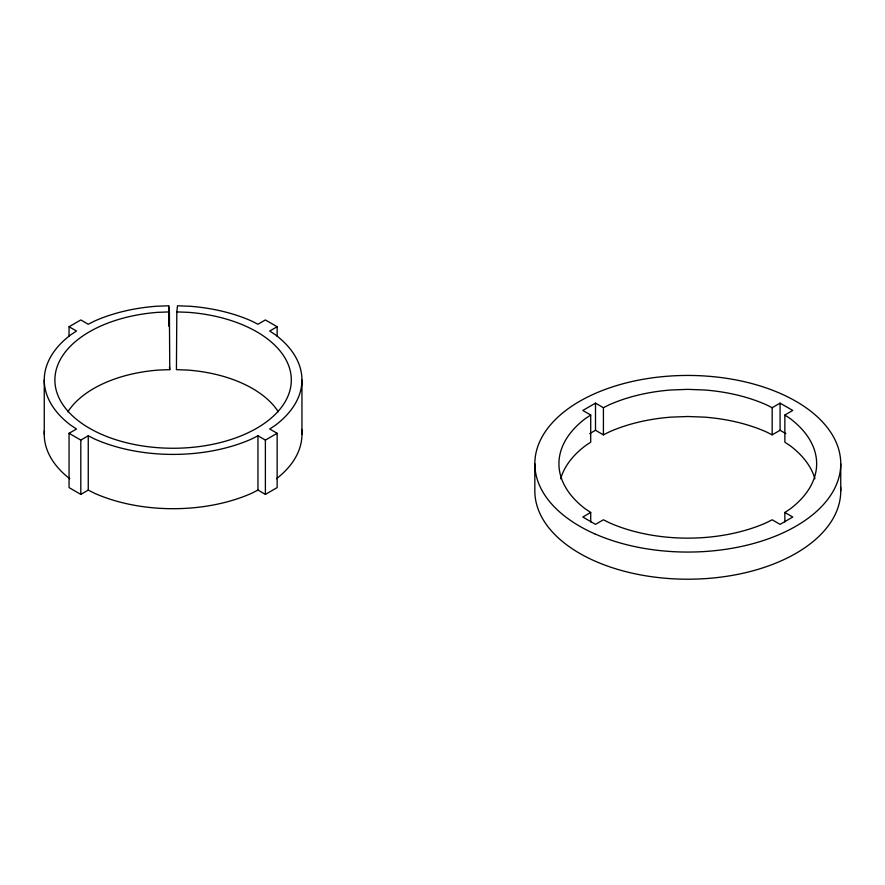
<?xml version="1.0" encoding="UTF-8"?>
<svg xmlns="http://www.w3.org/2000/svg" width="885" height="885" viewBox="0 0 885 885"><rect width="100%" height="100%" fill="white"/><g stroke="black" fill="none" stroke-linecap="round" stroke-linejoin="round"><path stroke-width="1.33" d="M277.149 336.234L277.149 326.731L265.389 319.95L257.955 324.242L251.539 321.001A128.856 74.395 0 0 0 189.921 306.254L177.509 305.79L176.823 311.907L176.425 369.653L187.753 370.074A112.229 64.793 0 0 1 278.321 411.779M814.919 478.785A128.856 74.395 0 0 0 790.017 445.609L784.862 442.179L784.862 415.032L792.772 410.463L780.083 403.14L772.174 407.708L766.233 404.733A128.856 74.395 0 0 0 704.604 389.997L687.789 389.356L670.974 389.997A128.856 74.395 0 0 0 609.345 404.733L603.415 407.708L595.505 403.14L582.806 410.463L590.715 415.032L585.56 418.461A128.856 74.395 0 0 0 585.56 509.041L590.715 512.459L590.715 521.962M784.862 521.962L784.862 512.459L790.017 509.041A128.856 74.395 0 0 0 790.017 418.461L784.862 415.032M69.063 336.234L69.063 326.731L80.812 319.95L88.257 324.242L94.662 321.001A128.856 74.395 0 0 1 156.28 306.254L168.692 305.79L169.389 311.907L169.776 369.653L158.448 370.074A112.229 64.793 0 0 0 67.891 411.779M277.149 326.731L269.704 331.023L275.323 334.729A128.856 74.395 0 0 1 275.323 425.298L269.704 429.004L277.149 433.296L277.149 487.602L265.389 494.383L257.955 490.091L251.539 493.332A128.856 74.395 0 0 1 94.662 493.332L88.257 490.091L80.812 494.383L69.063 487.602L69.063 433.296L76.497 429.004L70.877 425.298A128.856 74.395 0 0 1 70.877 334.729L76.497 331.023L69.063 326.731M69.063 433.296L80.812 440.088L88.257 435.785L94.662 439.037A128.856 74.395 0 0 0 251.539 439.037L257.955 435.785L265.389 440.088L277.149 433.296M589.731 433.617L595.505 430.287L603.415 434.856L609.345 431.88A128.856 74.395 0 0 1 670.974 417.145L687.789 416.503L704.604 417.145A128.856 74.395 0 0 1 766.233 431.88L772.174 434.856L780.083 430.287L785.847 433.617M590.715 512.459L582.806 517.028L595.505 524.362L603.415 519.794L609.345 522.769A128.856 74.395 0 0 0 766.233 522.769L772.174 519.794L780.083 524.362L792.772 517.028L784.862 512.459M169.389 311.907L157.674 312.35A118.214 68.245 0 0 0 73.4 416.68A118.214 68.245 0 0 0 272.801 416.68A118.214 68.245 0 0 0 188.527 312.35L176.823 311.907M169.466 366.921L169.776 369.653M840.75 463.751L840.75 490.898M780.083 403.14L780.083 430.287M772.174 407.708L772.174 434.856M603.415 407.708L603.415 434.856M595.505 403.14L595.505 430.287M590.715 415.032L590.715 442.179L585.56 445.609A128.856 74.395 0 0 0 560.659 478.785M534.828 463.751L534.828 490.898A152.961 88.312 0 0 0 691.13 579.188A152.961 88.312 0 0 0 840.606 487.049M301.951 380.019L301.951 434.314M265.389 440.088L265.389 494.383M257.955 435.785L257.955 490.091M168.692 305.79L168.692 326.156M88.257 435.785L88.257 490.091M80.812 440.088L80.812 494.383M44.25 380.019L44.25 434.314M301.674 429.446A128.856 74.395 0 0 1 276.452 478.741M69.749 478.741A128.856 74.395 0 0 1 44.405 430.663M594.676 533.81A152.961 88.312 0 0 0 839.445 475.278A152.961 88.312 0 0 0 629.257 382.165A152.961 88.312 0 0 0 594.676 533.81"/></g></svg>
